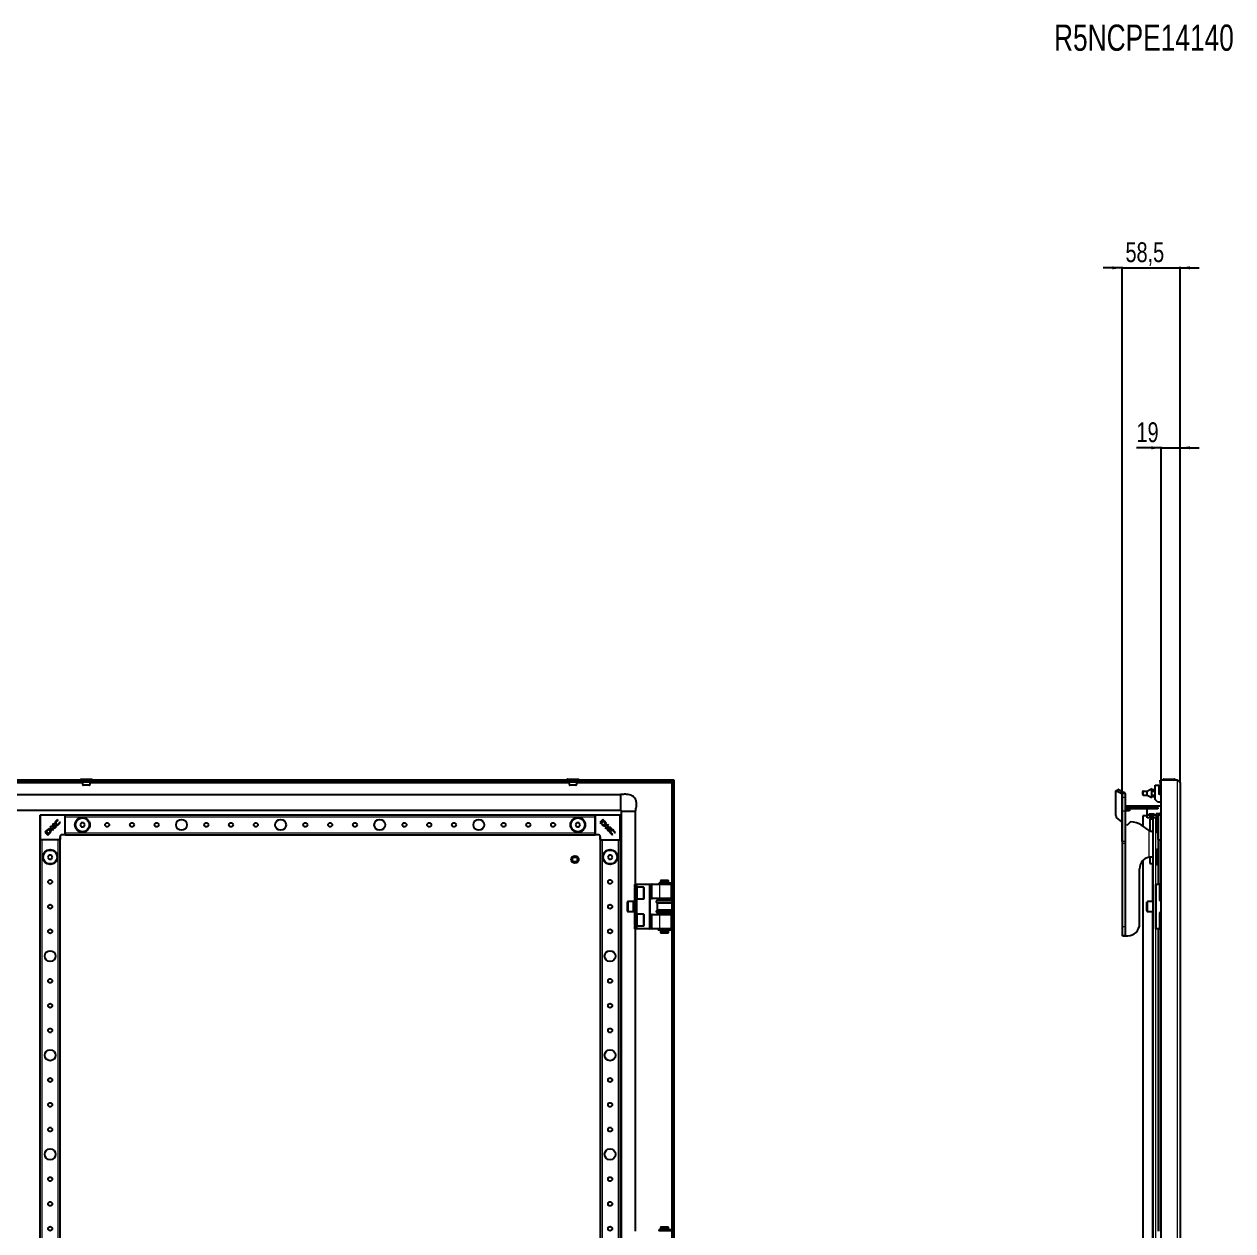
# Model space of a CAD drawing. Header units: millimetres. Extents: x -1275 to 3240, y -1281 to 1219.
# Drawn here: x -264 to 956, y 2 to 1219 of the extents above; entities that cross this region are included whole.
import ezdxf

# ---------------------------------------------------------------- set-up
doc = ezdxf.new("R2010")
doc.units = ezdxf.units.MM
doc.layers.add('FORMAT', color=7, linetype='Continuous')
doc.styles.add('SLDTEXTSTYLE0', font='TXT', dxfattribs={"width": 0.75})
doc.dimstyles.new('SLDDIMSTYLE1', dxfattribs={"dimtxt": 20, "dimasz": 10, "dimexe": 0, "dimexo": 0.0625, "dimgap": 5, "dimtad": 2, "dimdec": 1, "dimrnd": 1e-09, "dimzin": 12, "dimdsep": 46, "dimtxsty": 'SLDTEXTSTYLE0', "dimsah": 1, "dimcen": 0.09, "dimadec": 0, "dimazin": 3, "dimtfac": 1, "dimtmove": 0, "dimatfit": 0, "dimfxl": 0, "dimfrac": 2, "dimtolj": 1, "dimtzin": 12, "dimarcsym": 0})

# ---------------------------------------------------------------- blocks, each defined once
blk = doc.blocks.new('_D_4')
at = {"layer": 'FORMAT'}
for p, q in [((843.9, 973.3), (824.7, 973.3)), ((843.9, 394.3), (843.9, 974.3)), ((843.9, 973.3), (902.4, 973.3)), ((902.4, 453.7), (902.4, 974.3)), ((902.4, 973.3), (921.6, 973.3))]:
    blk.add_line(p, q, dxfattribs=at)
for points in [[(843.9, 973.3), (833.9, 974.9), (833.9, 971.8)], [(902.4, 973.3), (912.4, 971.8), (912.4, 974.9)]]:
    blk.add_solid(points, dxfattribs=at)
at = {"layer": 'FORMAT', "insert": (847.3, 999.1), "char_height": 20, "attachment_point": 1, "style": 'SLDTEXTSTYLE0'}
blk.add_mtext('58,5', dxfattribs=at)
blk = doc.blocks.new('_D_5')
at = {"layer": 'FORMAT'}
for p, q in [((883.4, 791.7), (858.4, 791.7)), ((883.4, 456.3), (883.4, 792.7)), ((883.4, 791.7), (902.4, 791.7)), ((902.4, 453.7), (902.4, 792.7)), ((902.4, 791.7), (921.6, 791.7))]:
    blk.add_line(p, q, dxfattribs=at)
for points in [[(883.4, 791.7), (873.4, 793.3), (873.4, 790.2)], [(902.4, 791.7), (912.4, 790.2), (912.4, 793.3)]]:
    blk.add_solid(points, dxfattribs=at)
at = {"layer": 'FORMAT', "insert": (858.4, 817.5), "char_height": 20, "attachment_point": 1, "style": 'SLDTEXTSTYLE0'}
blk.add_mtext('19', dxfattribs=at)

msp = doc.modelspace()

# ---------------------------------------------------------------- linework, layer by layer
at = {"color": 7, "linetype": 'Continuous', "lineweight": 25}
for p, q in [((389.44, 456.28), (-300.96, 456.28)), ((389.44, 454.28), (-300.96, 454.28)), ((-207.01, 457.03), (-207.01, 456.28)), ((-206.76, 457.28), (-195.76, 457.28)), ((-195.51, 456.28), (-195.51, 457.03)), ((283.99, 457.03), (283.99, 456.28)), ((284.24, 457.28), (292.75, 457.28)), ((292.75, 457.28), (295.24, 457.28)), ((295.49, 456.28), (295.49, 457.03)), ((389.34, 454.28), (389.14, 453.68)), ((389.44, 454.28), (389.44, 456.28)), ((391.74, 456.28), (389.74, 456.28)), ((389.74, -898.72), (389.74, 456.28)), ((391.74, -898.72), (391.74, 456.28)), ((877.3, 436.78), (877.3, 451.28)), ((877.3, 451.28), (880.8, 451.28)), ((880.8, 451.28), (880.8, 443.56)), ((882.4, 454.28), (882.4, 456.28)), ((883.4, 456.28), (882.4, 456.28)), ((883.4, 454.28), (882.4, 454.28)), ((882.4, 454.28), (882.4, 443.64)), ((883.4, -898.72), (883.4, 456.28)), ((899.8, 456.28), (883.4, 456.28)), ((885.65, 457.03), (885.65, 456.28)), ((885.9, 457.28), (886.8, 457.28)), ((886.8, 457.28), (896.9, 457.28)), ((897.15, 456.28), (897.15, 457.03)), ((902.4, 453.68), (902.4, -896.12)), ((-295.26, 441.78), (337.74, 441.78)), ((837.53, 420.72), (837.53, 445.2)), ((839.92, 446.8), (837.79, 445.74)), ((838.24, 445.71), (843.74, 442.96)), ((840.36, 446.77), (845.86, 444.03)), ((843.92, 442.75), (843.92, 438.74)), ((846.92, 442.75), (846.92, 438.74)), ((864.8, 441.82), (864.8, 444.83)), ((865.3, 445.33), (869.3, 445.33)), ((865.3, 441.32), (869.3, 441.32)), ((869.3, 445.33), (873.8, 447.82)), ((869.3, 441.32), (869.3, 445.33)), ((869.3, 441.32), (873.8, 438.82)), ((873.8, 445.26), (873.8, 447.82)), ((873.8, 446.82), (877.3, 446.82)), ((873.8, 445.32), (877.3, 445.32)), ((873.8, 441.38), (873.8, 445.26)), ((873.8, 438.82), (873.8, 441.38)), ((873.8, 441.32), (877.3, 441.32)), ((873.8, 439.82), (877.3, 439.82)), ((881.89, 442.11), (883.4, 441.68)), ((882.4, 443.64), (883.4, 442.31)), ((843.92, 438.74), (843.92, 425.23)), ((846.92, 438.74), (846.92, 425.23)), ((848.3, 428.78), (848.3, 430.48)), ((848.3, 430.48), (883.4, 430.48)), ((848.3, 427.28), (848.3, 428.78)), ((848.3, 428.78), (850.3, 428.78)), ((850.3, 427.28), (848.3, 427.28)), ((848.3, 425.48), (848.3, 427.28)), ((850.3, 428.78), (850.3, 427.28)), ((877.8, 428.78), (850.3, 428.78)), ((877.8, 427.28), (850.3, 427.28)), ((851.3, 427.28), (851.3, 425.48)), ((869.3, 418.48), (869.3, 427.28)), ((879.8, 434.28), (877.3, 436.78)), ((877.8, 427.28), (877.8, 428.78)), ((877.8, 428.78), (879.8, 428.78)), ((879.8, 427.28), (877.8, 427.28)), ((883.4, 434.28), (879.8, 434.28)), ((879.8, 428.78), (879.8, 427.28)), ((337.74, 425.78), (-292.51, 425.78)), ((-247.76, 396.58), (-247.76, 420.98)), ((-247.46, 421.28), (-223.06, 421.28)), ((-229.82, 415.74), (-230.15, 416.43)), ((-229.96, 415.6), (-229.82, 415.74)), ((-222.76, 420.98), (-222.76, 421.28)), ((-222.76, 421.28), (312.24, 421.28)), ((-222.76, 420.98), (-222.76, 420.34)), ((-222.76, 419.28), (-222.76, 420.34)), ((-222.76, 403.28), (-222.76, 419.28)), ((312.24, 420.98), (312.24, 421.28)), ((312.24, 420.34), (312.24, 420.98)), ((312.24, 419.28), (312.24, 420.34)), ((312.24, 403.28), (312.24, 419.28)), ((312.54, 421.28), (336.94, 421.28)), ((319.85, 416.64), (316.89, 413.68)), ((320.55, 415.11), (318.37, 412.93)), ((321.84, 414.64), (319.85, 416.64)), ((321.29, 414.39), (320.55, 415.11)), ((337.24, 420.98), (337.24, 396.58)), ((338.74, -867.22), (338.74, 424.78)), ((352.74, 351.28), (352.74, 424.78)), ((843.74, 414.44), (838.62, 418.49)), ((843.92, 425.23), (843.92, 394.34)), ((846.92, 425.23), (846.92, 394.34)), ((851.3, 425.48), (848.3, 425.48)), ((864.9, 420.28), (864.9, 409.97)), ((869.3, 420.28), (864.9, 420.28)), ((878.3, 418.48), (869.3, 418.48)), ((871.3, 420.48), (871.3, 422.48)), ((871.3, 422.48), (876.3, 422.48)), ((876.3, 420.48), (871.3, 420.48)), ((874.9, 417.13), (871.9, 417.13)), ((871.9, 417.13), (871.9, 416.6)), ((871.9, 416.6), (871.9, 405.31)), ((874.9, 418.48), (874.9, -833.48)), ((876.3, 422.48), (876.3, 420.48)), ((881.15, 422.48), (878.3, 422.48)), ((878.3, 422.48), (878.3, 418.48)), ((878.9, 418.78), (878.4, 418.28)), ((878.4, 404.28), (878.4, 418.28)), ((880.4, 418.78), (878.9, 418.78)), ((878.9, 418.78), (878.9, 403.78)), ((880.2, 416.64), (880.4, 416.64)), ((880.2, 414.64), (880.2, 416.64)), ((880.4, 396.58), (880.4, 420.98)), ((880.7, 421.28), (883.4, 421.28)), ((883.4, 423.13), (881.15, 422.48)), ((-241.12, 405.88), (-243.11, 403.89)), ((-243.11, 403.89), (-240.15, 400.93)), ((-240.87, 405.33), (-241.59, 404.59)), ((-241.59, 404.59), (-239.41, 402.41)), ((-240.15, 400.93), (-238.26, 402.82)), ((-239.41, 402.41), (-238.75, 403.09)), ((-238.26, 402.82), (-238.24, 402.84)), ((-237.06, 409.94), (-238.11, 408.89)), ((-238.11, 408.89), (-235.15, 405.93)), ((-235.67, 408.55), (-237.06, 409.94)), ((-235.18, 411.82), (-235.67, 408.55)), ((-235.33, 408.23), (-232.67, 408.41)), ((-234.09, 406.99), (-235.33, 408.23)), ((-234.39, 412.61), (-235.18, 411.82)), ((-235.15, 405.93), (-234.09, 406.99)), ((-234.86, 409.52), (-234.39, 412.61)), ((-231.39, 409.7), (-234.86, 409.52)), ((-232.67, 408.41), (-231.39, 409.7)), ((-228.01, 414.17), (-228.12, 414.06)), ((-227.76, 413.66), (-228.01, 414.17)), ((-222.76, 402.23), (-222.76, 403.28)), ((-206.41, 413.28), (-207.57, 411.28)), ((-207.57, 411.28), (-206.41, 409.28)), ((-204.1, 413.28), (-206.41, 413.28)), ((-206.41, 409.28), (-204.1, 409.28)), ((-202.95, 411.28), (-204.1, 413.28)), ((-204.1, 409.28), (-202.95, 411.28)), ((293.59, 413.28), (292.43, 411.28)), ((292.43, 411.28), (293.59, 409.28)), ((295.9, 413.28), (293.59, 413.28)), ((293.59, 409.28), (295.9, 409.28)), ((297.05, 411.28), (295.9, 413.28)), ((295.9, 409.28), (297.05, 411.28)), ((312.24, 402.23), (312.24, 403.28)), ((316.89, 413.68), (318.78, 411.79)), ((318.37, 412.93), (319.05, 412.27)), ((318.78, 411.79), (318.8, 411.77)), ((324.85, 411.63), (321.89, 408.67)), ((321.89, 408.67), (322.95, 407.61)), ((322.95, 407.61), (324.19, 408.86)), ((324.19, 408.86), (324.37, 406.2)), ((324.37, 406.2), (325.66, 404.91)), ((324.51, 409.2), (325.9, 410.59)), ((327.78, 408.71), (324.51, 409.2)), ((325.9, 410.59), (324.85, 411.63)), ((325.48, 408.38), (328.57, 407.91)), ((325.66, 404.91), (325.48, 408.38)), ((328.57, 407.91), (327.78, 408.71)), ((331.56, 403.48), (331.7, 403.35)), ((331.7, 403.35), (332.39, 403.68)), ((848.51, 410.64), (847.22, 412.04)), ((852.45, 414.28), (848.51, 410.64)), ((871.3, 405.48), (863.55, 410.92)), ((874.6, 404.28), (874.9, 404.28)), ((878.4, 404.28), (878.9, 403.78)), ((878.9, 403.78), (880.2, 403.78)), ((880.18, 410.22), (880.2, 410.22)), ((880.4, 407), (880.18, 407)), ((880.2, 414.64), (880.4, 414.64)), ((880.2, 412.68), (880.2, 414.64)), ((880.2, 412.68), (880.4, 412.68)), ((880.2, 411.63), (880.4, 411.63)), ((880.2, 410.59), (880.2, 411.63)), ((880.2, 410.59), (880.4, 410.59)), ((880.2, 409.2), (880.2, 410.59)), ((880.2, 409.2), (880.4, 409.2)), ((880.2, 408.71), (880.2, 409.2)), ((880.2, 408.71), (880.4, 408.71)), ((880.2, 407.91), (880.2, 408.71)), ((880.2, 407.91), (880.4, 407.91)), ((880.2, 407.13), (880.2, 407.91)), ((880.2, 403.68), (880.4, 403.68)), ((880.2, 403.35), (880.2, 403.68)), ((880.2, 403.35), (880.4, 403.35)), ((880.2, 402.67), (880.2, 403.35)), ((880.2, 402.67), (880.4, 402.67)), ((-247.76, -838.72), (-247.76, 396.28)), ((-247.46, 396.28), (-247.76, 396.28)), ((-246.81, 396.28), (-247.46, 396.28)), ((-245.76, 396.28), (-246.81, 396.28)), ((-229.76, 396.28), (-245.76, 396.28)), ((-228.7, 396.28), (-229.76, 396.28)), ((-228.06, 396.28), (-228.7, 396.28)), ((-227.76, 396.28), (-228.06, 396.28)), ((-227.76, 399.28), (-227.76, 396.58)), ((-227.76, -838.72), (-227.76, 396.28)), ((-223.06, 401.28), (-225.76, 401.28)), ((-222.76, 402.23), (-222.76, 401.58)), ((-222.76, 401.28), (-222.76, 401.58)), ((-222.76, 401.28), (312.24, 401.28)), ((312.24, 401.58), (312.24, 402.23)), ((312.24, 401.28), (312.24, 401.58)), ((315.24, 401.28), (312.54, 401.28)), ((317.24, 396.58), (317.24, 399.28)), ((317.24, 396.28), (317.24, -838.72)), ((317.24, 396.28), (317.54, 396.28)), ((318.19, 396.28), (317.54, 396.28)), ((318.19, 396.28), (319.24, 396.28)), ((319.24, 396.28), (335.24, 396.28)), ((329.62, 401.29), (330.13, 401.53)), ((330.13, 401.53), (330.02, 401.64)), ((335.24, 396.28), (336.3, 396.28)), ((336.94, 396.28), (336.3, 396.28)), ((336.94, 396.28), (337.24, 396.28)), ((337.24, 396.28), (337.24, -838.72)), ((843.92, 394.34), (843.92, 392.34)), ((843.92, 392.34), (843.92, 308.28)), ((846.92, 394.34), (846.92, 392.34)), ((846.92, 392.34), (846.92, 308.28)), ((880.2, 401.64), (880.4, 401.64)), ((880.2, 401.53), (880.2, 401.64)), ((880.2, 401.53), (880.4, 401.53)), ((880.2, 401.29), (880.2, 401.53)), ((880.2, 400.93), (880.2, 401.29)), ((880.2, 401.29), (880.4, 401.29)), ((880.2, 400.93), (880.4, 400.93)), ((880.4, 396.28), (880.4, 351.28)), ((880.4, 396.28), (880.7, 396.28)), ((881.35, 396.28), (880.7, 396.28)), ((881.35, 396.28), (882.4, 396.28)), ((882.4, 396.28), (883.4, 396.28)), ((-238.91, 380.78), (-240.07, 378.78)), ((-240.07, 378.78), (-238.91, 376.78)), ((-236.6, 380.78), (-238.91, 380.78)), ((-235.45, 378.78), (-236.6, 380.78)), ((-236.6, 376.78), (-235.45, 378.78)), ((326.09, 380.78), (324.93, 378.78)), ((324.93, 378.78), (326.09, 376.78)), ((328.4, 380.78), (326.09, 380.78)), ((329.55, 378.78), (328.4, 380.78)), ((328.4, 376.78), (329.55, 378.78)), ((874.9, 378.53), (871.9, 378.53)), ((871.9, 378.53), (871.9, 372.38)), ((878.9, 386.28), (878.4, 385.78)), ((878.4, 371.78), (878.4, 385.78)), ((880.4, 386.28), (878.9, 386.28)), ((878.9, 386.28), (878.9, 371.28)), ((-238.91, 376.78), (-236.6, 376.78)), ((326.09, 376.78), (328.4, 376.78)), ((861.51, 311.28), (861.51, 366.78)), ((864.9, 375.4), (864.9, -817.83)), ((871.9, 372.38), (871.9, 372.24)), ((871.9, 372.24), (874.9, 372.24)), ((878.4, 371.78), (878.9, 371.28)), ((878.9, 371.28), (880.4, 371.28)), ((378.82, 355.53), (378.24, 354.53)), ((378.24, 354.53), (378.24, 352.53)), ((386.24, 354.53), (378.24, 354.53)), ((378.82, 355.53), (385.67, 355.53)), ((386.24, 354.53), (385.67, 355.53)), ((386.24, 352.53), (386.24, 354.53)), ((352.24, 348.58), (352.24, 351.08)), ((352.24, 348.58), (352.24, 347.98)), ((352.24, 336.88), (352.24, 347.98)), ((352.44, 351.28), (353.83, 351.28)), ((353.87, 348.28), (352.54, 348.28)), ((353.74, 351.08), (353.74, 348.58)), ((353.83, 351.28), (367.04, 351.28)), ((360.94, 348.28), (353.87, 348.28)), ((354.24, 336.88), (354.24, 347.98)), ((361.24, 336.88), (361.24, 347.98)), ((367.04, 351.28), (369.26, 351.28)), ((367.24, 351.08), (367.24, 306.48)), ((369.54, 351.28), (369.26, 351.28)), ((369.54, 351.28), (377.43, 351.28)), ((376.3, 352.48), (376.3, 351.58)), ((376.32, 352.48), (376.3, 352.48)), ((376.32, 351.58), (376.3, 351.58)), ((376.32, 352.48), (376.32, 351.58)), ((376.4, 352.48), (376.32, 352.48)), ((376.4, 351.58), (376.32, 351.58)), ((389.39, 352.48), (376.4, 352.48)), ((389.39, 351.58), (376.4, 351.58)), ((377.43, 351.28), (389.04, 351.28)), ((378.24, 352.53), (386.24, 352.53)), ((378.24, 351.53), (378.24, 351.28)), ((378.24, 351.53), (386.24, 351.53)), ((378.74, 352.53), (378.74, 352.48)), ((378.74, 351.58), (378.74, 351.53)), ((385.74, 352.48), (385.74, 352.53)), ((385.74, 351.53), (385.74, 351.58)), ((386.24, 351.28), (386.24, 351.53)), ((389.24, 336.98), (389.24, 351.08)), ((389.39, 351.58), (389.39, 352.48)), ((877.9, 306.48), (877.9, 351.08)), ((878.1, 351.28), (881.7, 351.28)), ((882.1, 351.28), (881.7, 351.28)), ((881.9, 351.08), (881.9, 334.98)), ((882.1, 351.28), (883.4, 351.28)), ((344.74, 328.78), (344.74, 333.18)), ((350.74, 333.78), (345.34, 333.78)), ((350.74, 328.78), (350.74, 333.78)), ((352.24, 331.78), (350.99, 331.78)), ((352.24, 336.88), (352.24, 336.28)), ((352.24, 321.28), (352.24, 336.28)), ((352.54, 336.58), (353.87, 336.58)), ((353.74, 336.28), (353.74, 321.28)), ((353.87, 336.58), (360.94, 336.58)), ((369.26, 336.78), (368.74, 336.78)), ((369.26, 336.78), (369.54, 336.78)), ((377.43, 336.78), (369.54, 336.78)), ((374.74, 335.18), (374.04, 334.5)), ((374.04, 333.07), (374.74, 332.38)), ((374.74, 335.78), (374.74, 335.18)), ((374.74, 335.78), (389.74, 335.78)), ((389.74, 335.18), (374.74, 335.18)), ((374.74, 332.38), (374.74, 325.18)), ((389.74, 332.38), (374.74, 332.38)), ((389.04, 336.78), (377.43, 336.78)), ((378.24, 336.78), (378.24, 335.78)), ((386.24, 335.78), (386.24, 336.78)), ((868.9, 327.74), (868.9, 333.18)), ((874.9, 333.78), (869.5, 333.78)), ((882.1, 334.78), (883.4, 334.78)), ((344.74, 324.38), (344.74, 328.78)), ((345.34, 323.78), (350.74, 323.78)), ((350.74, 323.78), (350.74, 328.78)), ((350.99, 325.78), (352.24, 325.78)), ((352.24, 321.28), (352.24, 320.68)), ((352.24, 309.58), (352.24, 320.68)), ((353.87, 320.98), (352.54, 320.98)), ((360.94, 320.98), (353.87, 320.98)), ((354.24, 309.58), (354.24, 320.68)), ((361.24, 309.58), (361.24, 320.68)), ((368.74, 320.78), (369.26, 320.78)), ((369.54, 320.78), (369.26, 320.78)), ((369.54, 320.78), (377.43, 320.78)), ((374.74, 325.18), (374.04, 324.5)), ((374.04, 323.07), (374.74, 322.38)), ((389.74, 325.18), (374.74, 325.18)), ((374.74, 322.38), (374.74, 321.78)), ((389.74, 322.38), (374.74, 322.38)), ((374.74, 321.78), (389.74, 321.78)), ((377.43, 320.78), (389.04, 320.78)), ((378.24, 321.78), (378.24, 320.78)), ((386.24, 320.78), (386.24, 321.78)), ((389.24, 306.48), (389.24, 320.58)), ((868.9, 324.38), (868.9, 327.74)), ((869.5, 323.78), (874.9, 323.78)), ((881.9, 322.58), (881.9, 306.48)), ((883.4, 322.78), (882.1, 322.78)), ((352.24, 309.58), (352.24, 308.98)), ((352.24, 306.48), (352.24, 308.98)), ((353.83, 306.28), (352.44, 306.28)), ((352.54, 309.28), (353.87, 309.28)), ((352.74, 1.28), (352.74, 306.28)), ((353.74, 308.98), (353.74, 306.48)), ((367.04, 306.28), (353.83, 306.28)), ((353.87, 309.28), (360.94, 309.28)), ((369.26, 306.28), (367.04, 306.28)), ((369.26, 306.28), (369.54, 306.28)), ((377.43, 306.28), (369.54, 306.28)), ((375.87, 305.98), (375.87, 305.08)), ((375.92, 305.98), (375.87, 305.98)), ((375.92, 305.08), (375.87, 305.08)), ((389.39, 305.98), (375.92, 305.98)), ((389.39, 305.08), (375.92, 305.08)), ((389.04, 306.28), (377.43, 306.28)), ((378.24, 306.28), (378.24, 306.03)), ((378.24, 306.03), (386.24, 306.03)), ((378.24, 305.03), (378.24, 303.03)), ((378.24, 305.03), (386.24, 305.03)), ((378.74, 306.03), (378.74, 305.98)), ((378.74, 305.08), (378.74, 305.03)), ((385.74, 305.98), (385.74, 306.03)), ((385.74, 305.03), (385.74, 305.08)), ((386.24, 306.03), (386.24, 306.28)), ((386.24, 303.03), (386.24, 305.03)), ((389.39, 305.08), (389.39, 305.98)), ((843.92, 308.28), (843.92, 299.31)), ((846.92, 308.28), (846.92, 299.31)), ((881.7, 306.28), (878.1, 306.28)), ((880.4, 306.28), (880.4, 1.28)), ((881.7, 306.28), (882.1, 306.28)), ((883.4, 306.28), (882.1, 306.28)), ((378.24, 303.03), (378.82, 302.03)), ((378.24, 303.03), (382.77, 303.03)), ((382.7, 302.03), (378.82, 302.03)), ((385.67, 302.03), (382.7, 302.03)), ((382.77, 303.03), (386.24, 303.03)), ((385.67, 302.03), (386.24, 303.03)), ((846.92, 299.31), (843.92, 299.31)), ((844.88, 299.28), (847, 299.28)), ((847.22, 299.28), (847, 299.28)), ((847.22, 299.28), (849.51, 299.28)), ((376.3, 2.48), (376.3, 1.58)), ((376.32, 2.48), (376.3, 2.48)), ((376.32, 1.58), (376.3, 1.58)), ((376.32, 2.48), (376.32, 1.58)), ((376.4, 2.48), (376.32, 2.48)), ((376.4, 1.58), (376.32, 1.58)), ((389.39, 2.48), (376.4, 2.48)), ((389.39, 1.58), (376.4, 1.58)), ((378.82, 5.53), (378.24, 4.53)), ((378.24, 4.53), (378.24, 2.53)), ((386.24, 4.53), (378.24, 4.53)), ((378.24, 2.53), (386.24, 2.53)), ((378.74, 2.53), (378.74, 2.48)), ((378.82, 5.53), (385.67, 5.53)), ((386.24, 4.53), (385.67, 5.53)), ((385.74, 2.48), (385.74, 2.53)), ((386.24, 2.53), (386.24, 4.53)), ((389.39, 1.58), (389.39, 2.48))]:
    msp.add_line(p, q, dxfattribs=at)
at = {"color": 8, "linetype": 'Continuous', "lineweight": 18}
for p, q in [((-300.66, 453.68), (-205.23, 453.68)), ((-195.51, 457.03), (-207.01, 457.03)), ((-197.29, 453.68), (285.77, 453.68)), ((292.89, 457.03), (283.99, 457.03)), ((295.49, 457.03), (292.89, 457.03)), ((293.71, 453.68), (389.14, 453.68)), ((389.14, 453.68), (389.14, 352.48)), ((886.59, 457.03), (885.65, 457.03)), ((897.15, 457.03), (886.59, 457.03)), ((899.8, -898.72), (899.8, 456.28)), ((840.36, 446.77), (838.24, 445.71)), ((843.74, 442.96), (845.86, 444.03)), ((843.74, 414.44), (843.74, 442.96)), ((843.92, 442.75), (846.92, 442.75)), ((865.3, 445.33), (865.3, 441.32)), ((846.92, 438.74), (843.92, 438.74)), ((-247.46, 420.98), (-247.76, 420.98)), ((-247.46, 420.98), (-247.46, 421.28)), ((-247.46, 420.98), (-247.46, 396.58)), ((-223.06, 420.98), (-247.46, 420.98)), ((-223.06, 421.28), (-223.06, 420.98)), ((-223.06, 401.58), (-223.06, 420.98)), ((-222.76, 420.98), (-223.06, 420.98)), ((-222.76, 419.28), (312.24, 419.28)), ((312.54, 420.98), (312.24, 420.98)), ((312.54, 420.98), (312.54, 421.28)), ((312.54, 420.98), (312.54, 401.58)), ((336.94, 420.98), (312.54, 420.98)), ((336.94, 420.98), (336.94, 421.28)), ((336.94, 396.58), (336.94, 420.98)), ((336.94, 420.98), (337.24, 420.98)), ((846.92, 425.23), (843.92, 425.23)), ((874.9, 416.6), (871.9, 416.6)), ((874.3, 418.48), (874.3, 417.13)), ((877.5, 418.48), (877.5, -831.52)), ((880.4, 420.98), (880.7, 420.98)), ((880.7, 421.28), (880.7, 420.98)), ((883.4, 420.98), (880.7, 420.98)), ((880.7, 420.98), (880.7, 396.58)), ((-222.76, 403.28), (312.24, 403.28)), ((847.22, 299.28), (847.22, 412.04)), ((871.3, 378.64), (871.3, 405.48)), ((880.2, 405.41), (880.4, 405.41)), ((-247.46, 396.58), (-247.76, 396.58)), ((-247.46, 396.58), (-228.06, 396.58)), ((-247.46, 396.58), (-247.46, 396.28)), ((-245.76, -838.72), (-245.76, 396.28)), ((-229.76, -838.72), (-229.76, 396.28)), ((-228.06, 396.58), (-228.06, 399.28)), ((-227.76, 399.28), (-228.06, 399.28)), ((-228.06, 396.58), (-228.06, 396.28)), ((-227.76, 396.58), (-228.06, 396.58)), ((-225.76, 401.58), (-223.06, 401.58)), ((-225.76, 401.28), (-225.76, 401.58)), ((-223.06, 401.58), (-223.06, 401.28)), ((-222.76, 401.58), (-223.06, 401.58)), ((312.54, 401.58), (312.24, 401.58)), ((312.54, 401.28), (312.54, 401.58)), ((312.54, 401.58), (315.24, 401.58)), ((315.24, 401.28), (315.24, 401.58)), ((317.24, 399.28), (317.54, 399.28)), ((317.54, 396.58), (317.24, 396.58)), ((317.54, 399.28), (317.54, 396.58)), ((317.54, 396.58), (336.94, 396.58)), ((317.54, 396.28), (317.54, 396.58)), ((319.24, 396.28), (319.24, -838.72)), ((335.24, 396.28), (335.24, -838.72)), ((336.94, 396.28), (336.94, 396.58)), ((337.24, 396.58), (336.94, 396.58)), ((846.92, 394.34), (843.92, 394.34)), ((846.92, 392.34), (843.92, 392.34)), ((880.7, 396.58), (880.4, 396.58)), ((880.7, 396.58), (883.4, 396.58)), ((880.7, 396.58), (880.7, 396.28)), ((882.4, 396.28), (882.4, 351.28)), ((874.9, 372.38), (871.9, 372.38)), ((874.3, 372.24), (874.3, 333.78)), ((353.74, 351.08), (352.24, 351.08)), ((352.24, 348.58), (353.74, 348.58)), ((352.54, 347.98), (352.24, 347.98)), ((352.54, 348.28), (352.54, 347.98)), ((353.94, 347.98), (352.54, 347.98)), ((352.54, 347.98), (352.54, 336.88)), ((367.04, 351.08), (353.74, 351.08)), ((353.74, 348.58), (360.94, 348.58)), ((353.94, 348.28), (353.94, 347.98)), ((353.94, 336.88), (353.94, 347.98)), ((354.24, 347.98), (353.94, 347.98)), ((354.54, 347.98), (354.24, 347.98)), ((354.54, 347.98), (354.54, 348.28)), ((360.94, 347.98), (354.54, 347.98)), ((354.54, 347.98), (354.54, 336.88)), ((360.94, 348.58), (360.94, 348.28)), ((360.94, 347.98), (360.94, 348.28)), ((360.94, 336.88), (360.94, 347.98)), ((361.24, 347.98), (360.94, 347.98)), ((361.54, 347.98), (361.24, 347.98)), ((361.54, 347.98), (361.54, 336.88)), ((367.04, 351.08), (367.04, 351.28)), ((367.04, 306.48), (367.04, 351.08)), ((367.04, 351.08), (367.24, 351.08)), ((369.26, 351.08), (367.24, 351.08)), ((369.26, 351.28), (369.26, 351.08)), ((369.26, 336.98), (369.26, 351.08)), ((369.4, 351.08), (369.26, 351.08)), ((377.29, 351.08), (369.4, 351.08)), ((369.4, 351.08), (369.4, 336.98)), ((376.4, 351.58), (376.4, 352.48)), ((389.24, 351.08), (377.29, 351.08)), ((377.29, 336.98), (377.29, 351.08)), ((389.14, 351.58), (389.14, 351.26)), ((877.9, 351.08), (878.1, 351.08)), ((878.1, 351.28), (878.1, 351.08)), ((878.1, 351.08), (878.1, 306.48)), ((881.7, 351.08), (878.1, 351.08)), ((881.7, 351.28), (881.7, 351.08)), ((881.7, 334.98), (881.7, 351.08)), ((881.7, 351.08), (881.9, 351.08)), ((881.9, 351.08), (882.1, 351.08)), ((882.1, 351.28), (882.1, 351.08)), ((882.1, 351.08), (882.1, 334.98)), ((883.4, 351.08), (882.1, 351.08)), ((345.34, 333.78), (345.34, 328.78)), ((350.99, 331.78), (350.99, 325.78)), ((352.54, 336.88), (352.24, 336.88)), ((353.74, 336.28), (352.24, 336.28)), ((352.54, 336.88), (353.94, 336.88)), ((352.54, 336.88), (352.54, 336.58)), ((360.94, 336.28), (353.74, 336.28)), ((353.94, 336.88), (353.94, 336.58)), ((354.24, 336.88), (353.94, 336.88)), ((354.54, 336.88), (354.24, 336.88)), ((354.54, 336.58), (354.54, 336.88)), ((354.54, 336.88), (360.94, 336.88)), ((360.94, 336.58), (360.94, 336.88)), ((361.24, 336.88), (360.94, 336.88)), ((360.94, 336.58), (360.94, 336.28)), ((361.54, 336.88), (361.24, 336.88)), ((368.74, 336.98), (369.26, 336.98)), ((368.74, 336.98), (368.74, 336.78)), ((369.4, 336.98), (369.26, 336.98)), ((369.26, 336.98), (369.26, 336.78)), ((369.4, 336.98), (377.29, 336.98)), ((389.74, 334.5), (374.04, 334.5)), ((389.74, 333.07), (374.04, 333.07)), ((377.29, 336.98), (389.24, 336.98)), ((389.14, 336.81), (389.14, 335.78)), ((869.5, 333.78), (869.5, 327.6)), ((881.9, 334.98), (881.7, 334.98)), ((881.9, 334.98), (882.1, 334.98)), ((882.1, 334.78), (882.1, 334.98)), ((882.1, 334.98), (883.4, 334.98)), ((882.1, 334.78), (882.1, 334.58)), ((883.4, 334.58), (882.1, 334.58)), ((345.34, 328.78), (345.34, 323.78)), ((352.24, 321.28), (353.74, 321.28)), ((352.54, 320.68), (352.24, 320.68)), ((352.54, 320.68), (352.54, 320.98)), ((353.94, 320.68), (352.54, 320.68)), ((352.54, 320.68), (352.54, 309.58)), ((353.74, 321.28), (360.94, 321.28)), ((353.94, 320.68), (353.94, 320.98)), ((353.94, 320.68), (354.24, 320.68)), ((353.94, 309.58), (353.94, 320.68)), ((354.24, 320.68), (354.54, 320.68)), ((354.54, 320.68), (354.54, 320.98)), ((360.94, 320.68), (354.54, 320.68)), ((354.54, 320.68), (354.54, 309.58)), ((360.94, 320.98), (360.94, 321.28)), ((360.94, 320.68), (360.94, 320.98)), ((360.94, 309.58), (360.94, 320.68)), ((360.94, 320.68), (361.24, 320.68)), ((361.24, 320.68), (361.54, 320.68)), ((361.54, 320.68), (361.54, 309.58)), ((368.74, 320.78), (368.74, 320.58)), ((369.26, 320.58), (368.74, 320.58)), ((369.26, 320.78), (369.26, 320.58)), ((369.26, 306.48), (369.26, 320.58)), ((369.26, 320.58), (369.4, 320.58)), ((377.29, 320.58), (369.4, 320.58)), ((369.4, 320.58), (369.4, 306.48)), ((389.74, 324.5), (374.04, 324.5)), ((389.74, 323.07), (374.04, 323.07)), ((377.29, 306.48), (377.29, 320.58)), ((389.24, 320.58), (377.29, 320.58)), ((389.14, 321.78), (389.14, 320.76)), ((869.5, 327.6), (869.5, 323.78)), ((874.3, 323.78), (874.3, -16.22)), ((881.7, 306.48), (881.7, 322.58)), ((881.7, 322.58), (881.9, 322.58)), ((882.1, 322.58), (881.9, 322.58)), ((882.1, 322.98), (883.4, 322.98)), ((882.1, 322.98), (882.1, 322.78)), ((882.1, 322.78), (882.1, 322.58)), ((883.4, 322.58), (882.1, 322.58)), ((882.1, 322.58), (882.1, 306.48)), ((352.24, 309.58), (352.54, 309.58)), ((353.74, 308.98), (352.24, 308.98)), ((352.24, 306.48), (353.74, 306.48)), ((352.54, 309.28), (352.54, 309.58)), ((352.54, 309.58), (353.94, 309.58)), ((360.94, 308.98), (353.74, 308.98)), ((353.74, 306.48), (367.04, 306.48)), ((353.94, 309.28), (353.94, 309.58)), ((354.24, 309.58), (353.94, 309.58)), ((354.54, 309.58), (354.24, 309.58)), ((354.54, 309.28), (354.54, 309.58)), ((354.54, 309.58), (360.94, 309.58)), ((360.94, 309.28), (360.94, 309.58)), ((361.24, 309.58), (360.94, 309.58)), ((360.94, 308.98), (360.94, 309.28)), ((361.54, 309.58), (361.24, 309.58)), ((367.04, 306.28), (367.04, 306.48)), ((367.24, 306.48), (367.04, 306.48)), ((367.24, 306.48), (369.26, 306.48)), ((369.26, 306.48), (369.4, 306.48)), ((369.26, 306.48), (369.26, 306.28)), ((369.4, 306.48), (377.29, 306.48)), ((375.92, 305.08), (375.92, 305.98)), ((377.29, 306.48), (389.24, 306.48)), ((389.14, 306.31), (389.14, 305.98)), ((389.14, 305.08), (389.14, 2.48)), ((846.92, 308.28), (843.92, 308.28)), ((878.1, 306.48), (877.9, 306.48)), ((878.1, 306.48), (881.7, 306.48)), ((878.1, 306.48), (878.1, 306.28)), ((881.7, 306.48), (881.9, 306.48)), ((881.7, 306.48), (881.7, 306.28)), ((882.1, 306.48), (881.9, 306.48)), ((882.1, 306.48), (882.1, 306.28)), ((882.1, 306.48), (883.4, 306.48)), ((882.4, 306.28), (882.4, 1.28)), ((376.4, 1.58), (376.4, 2.48))]:
    msp.add_line(p, q, dxfattribs=at)
at = {"color": 7, "linetype": 'Continuous', "lineweight": 25, "flags": 128}
msp.add_lwpolyline([(837.53, 445.2), (837.55, 445.36), (837.59, 445.51), (837.65, 445.62), (837.74, 445.71), (837.85, 445.76), (837.97, 445.78), (838.1, 445.77), (838.24, 445.71)], dxfattribs=at)
at = {"color": 7, "linetype": 'Continuous', "lineweight": 25}
for centre, radius in [((-205.26, 411.28), 7.5), ((-205.26, 411.28), 7), ((-105.26, 411.28), 5.5), ((-5.26, 411.28), 5.5), ((94.74, 411.28), 5.5), ((194.74, 411.28), 5.5), ((294.74, 411.28), 7.5), ((294.74, 411.28), 7), ((-180.26, 411.28), 2.1), ((-155.26, 411.28), 2.1), ((-130.26, 411.28), 2.1), ((-80.26, 411.28), 2.1), ((-55.26, 411.28), 2.1), ((-30.26, 411.28), 2.1), ((19.74, 411.28), 2.1), ((44.74, 411.28), 2.1), ((69.74, 411.28), 2.1), ((119.74, 411.28), 2.1), ((144.74, 411.28), 2.1), ((169.74, 411.28), 2.1), ((219.74, 411.28), 2.1), ((244.74, 411.28), 2.1), ((269.74, 411.28), 2.1), ((-237.76, 378.78), 7.5), ((-237.76, 378.78), 7), ((291.74, 376.28), 3.75), ((291.74, 376.28), 3), ((291.74, 376.28), 2.5), ((327.24, 378.78), 7.5), ((327.24, 378.78), 7), ((-237.76, 353.78), 2.1), ((327.24, 353.78), 2.1), ((-237.76, 328.78), 2.1), ((327.24, 328.78), 2.1), ((-237.76, 303.78), 2.1), ((327.24, 303.78), 2.1), ((-237.76, 278.78), 5.5), ((327.24, 278.78), 5.5), ((-237.76, 253.78), 2.1), ((327.24, 253.78), 2.1), ((-237.76, 228.78), 2.1), ((327.24, 228.78), 2.1), ((-237.76, 203.78), 2.1), ((327.24, 203.78), 2.1), ((-237.76, 178.78), 5.5), ((327.24, 178.78), 5.5), ((-237.76, 153.78), 2.1), ((327.24, 153.78), 2.1), ((-237.76, 128.78), 2.1), ((327.24, 128.78), 2.1), ((-237.76, 103.78), 2.1), ((327.24, 103.78), 2.1), ((-237.76, 78.78), 5.5), ((327.24, 78.78), 5.5), ((-237.76, 53.78), 2.1), ((327.24, 53.78), 2.1), ((-237.76, 28.78), 2.1), ((327.24, 28.78), 2.1), ((-237.76, 3.78), 2.1), ((327.24, 3.78), 2.1)]:
    msp.add_circle(centre, radius, dxfattribs=at)
for centre, radius, start, end in [((-206.76, 457.03), 0.25, 90, 180), ((-204.37, 451.78), 0.5, 195.31604, 270.02276), ((-198.15, 451.78), 0.5, 269.99815, 345.40011), ((-195.76, 457.03), 0.25, 0, 90), ((284.24, 457.03), 0.25, 90, 180), ((286.63, 451.78), 0.5, 195.24646, 270.04596), ((292.85, 451.78), 0.5, 269.96367, 344.83397), ((295.24, 457.03), 0.25, 0, 90), ((885.9, 457.03), 0.25, 90, 180), ((896.9, 457.03), 0.25, 0, 90), ((840.11, 446.35), 0.489, 59.11421, 113.61803), ((843.65, 442.71), 0.266, 8.41625, 70.8623), ((845.34, 442.52), 1.59, 8.41625, 70.8623), ((865.3, 444.83), 0.5, 90, 180), ((865.3, 441.82), 0.5, 180, 270), ((882.3, 443.56), 1.5, 180, 254), ((-247.46, 420.98), 0.3, 90, 180), ((-230.25, 413.29), 1.97, 128.45405, 215.887), ((-223.06, 420.98), 0.3, 0, 90), ((312.54, 420.98), 0.3, 90, 180), ((336.94, 420.98), 0.3, 0, 90), ((840.54, 420.81), 3.01, 181.68734, 230.32891), ((880.7, 420.98), 0.3, 90, 180), ((-237.46, 402.67), 4.87, 110.34448, 138.77765), ((-236.68, 400.86), 6.12, 126.98881, 133.07444), ((-230.68, 413.69), 1.94, 233.30966, 322.34638), ((316.82, 410.21), 6.12, 36.98881, 43.07444), ((318.63, 410.98), 4.87, 20.34448, 48.77765), ((329.65, 404.21), 1.94, 143.30966, 232.34638), ((329.25, 403.77), 1.97, 38.45405, 125.887), ((852.45, 394.28), 20, 56.30993, 90), ((-247.46, 396.58), 0.3, 180, 270), ((-228.06, 396.58), 0.3, 270, 0), ((-225.76, 399.28), 2, 90, 180), ((-223.06, 401.58), 0.3, 270, 0), ((312.54, 401.58), 0.3, 180, 270), ((315.24, 399.28), 2, 0, 90), ((317.54, 396.58), 0.3, 180, 270), ((336.94, 396.58), 0.3, 270, 0), ((880.7, 396.58), 0.3, 180, 270), ((873.08, 367.2), 11.58, 98.85875, 182.06888), ((352.44, 351.08), 0.2, 90, 180), ((352.54, 348.58), 0.3, 180, 270), ((353.94, 347.98), 0.3, 0, 90), ((360.94, 347.98), 0.3, 0, 90), ((367.04, 351.08), 0.2, 0, 90), ((389.04, 351.08), 0.2, 0, 90), ((878.1, 351.08), 0.2, 90, 180), ((881.7, 351.08), 0.2, 0, 90), ((345.34, 333.18), 0.6, 90, 180), ((350.99, 332.03), 0.25, 180, 270), ((352.54, 336.28), 0.3, 90, 180), ((353.94, 336.88), 0.3, 270, 0), ((360.94, 336.88), 0.3, 270, 0), ((368.74, 335.28), 1.5, 90, 180), ((374.74, 333.78), 1, 134.427, 225.573), ((389.04, 336.98), 0.2, 270, 0), ((869.5, 333.18), 0.6, 90, 180), ((882.1, 334.98), 0.2, 180, 270), ((345.34, 324.38), 0.6, 180, 270), ((350.99, 325.53), 0.25, 90, 180), ((352.54, 321.28), 0.3, 180, 270), ((353.94, 320.68), 0.3, 0, 90), ((360.94, 320.68), 0.3, 0, 90), ((368.74, 322.28), 1.5, 180, 270), ((374.74, 323.78), 1, 134.427, 225.573), ((389.04, 320.58), 0.2, 0, 90), ((869.5, 324.38), 0.6, 180, 270), ((882.1, 322.58), 0.2, 90, 180), ((352.54, 308.98), 0.3, 90, 180), ((352.44, 306.48), 0.2, 180, 270), ((353.94, 309.58), 0.3, 270, 0), ((360.94, 309.58), 0.3, 270, 0), ((367.04, 306.48), 0.2, 270, 0), ((389.04, 306.48), 0.2, 270, 0), ((849.51, 311.28), 12, 270, 0), ((878.1, 306.48), 0.2, 180, 270), ((881.7, 306.48), 0.2, 270, 0)]:
    msp.add_arc(centre, radius, start, end, dxfattribs=at)
at = {"color": 8, "linetype": 'Continuous', "lineweight": 18}
for centre, radius, start, end in [((-225.76, 399.28), 2.3, 90, 180), ((315.24, 399.28), 2.3, 0, 90), ((360.94, 347.98), 0.6, 0, 90), ((369.58, 351.11), 0.179, 101.42175, 188.04947), ((377.47, 351.11), 0.179, 101.42175, 188.04947), ((360.94, 336.88), 0.6, 270, 0), ((368.74, 335.28), 1.7, 90, 151.92751), ((369.58, 336.96), 0.179, 171.95053, 258.57825), ((377.47, 336.96), 0.179, 171.95053, 258.57825), ((882.1, 334.98), 0.4, 180, 270), ((360.94, 320.68), 0.6, 0, 90), ((368.74, 322.28), 1.7, 208.07249, 270), ((369.58, 320.61), 0.179, 101.42175, 188.04947), ((377.47, 320.61), 0.179, 101.42175, 188.04947), ((882.1, 322.58), 0.4, 90, 180), ((360.94, 309.58), 0.6, 270, 0), ((369.58, 306.46), 0.179, 171.95053, 258.57825), ((377.47, 306.46), 0.179, 171.95053, 258.57825)]:
    msp.add_arc(centre, radius, start, end, dxfattribs=at)
at = {"color": 7, "linetype": 'Continuous', "lineweight": 25}
for centre, major_axis, start_param, end_param in [((353.83, 351.08), (0, 0.2), 0, 1.5707963), ((353.87, 348.58), (0, 0.3), 1.5707963, 3.1415927), ((353.87, 336.28), (0, 0.3), 0, 1.5707963), ((353.87, 321.28), (0, 0.3), 1.5707963, 3.1415927), ((353.87, 308.98), (0, 0.3), 0, 1.5707963), ((353.83, 306.48), (0, 0.2), 1.5707963, 3.1415927)]:
    msp.add_ellipse(centre, major_axis=major_axis, ratio=0.4142136, start_param=start_param, end_param=end_param, dxfattribs=at)
for points, knots in [([(-205.28, 454.28), (-205.28, 454.15), (-205.26, 453.24), (-205.04, 452.37), (-204.85, 451.63)], [0, 0, 0, 0, 0.1418504, 1, 1, 1, 1]), ([(-202.96, 451.28), (-203.15, 451.28), (-203.62, 451.28), (-204.17, 451.28), (-204.29, 451.28), (-204.36, 451.28)], [0, 0, 0, 0, 0.2565532, 0.6279811, 1, 1, 1, 1]), ([(-198.15, 451.28), (-198.19, 451.28), (-198.27, 451.28), (-198.83, 451.28), (-199.63, 451.28), (-200.63, 451.28), (-201.69, 451.28), (-202.48, 451.28), (-202.87, 451.28), (-202.96, 451.28)], [0, 0, 0, 0, 0.1585142, 0.3172777, 0.4758628, 0.6342467, 0.7924771, 0.950708, 1, 1, 1, 1]), ([(-197.67, 451.63), (-197.48, 452.37), (-197.26, 453.24), (-197.24, 454.15), (-197.24, 454.28)], [0, 0, 0, 0, 0.8581496, 1, 1, 1, 1]), ([(285.72, 454.28), (285.72, 454.15), (285.74, 453.24), (285.96, 452.37), (286.15, 451.63)], [0, 0, 0, 0, 0.1418495, 1, 1, 1, 1]), ([(292.82, 451.28), (292.83, 451.28), (292.87, 451.28), (292.59, 451.28), (292.07, 451.28), (291.35, 451.28), (290.5, 451.28), (289.44, 451.28), (288.41, 451.28), (287.53, 451.28), (286.92, 451.28), (286.62, 451.28), (286.66, 451.28), (286.67, 451.28)], [0, 0, 0, 0, 0.0338399, 0.141254, 0.2486978, 0.3157737, 0.4233143, 0.530846, 0.6382096, 0.7457063, 0.853372, 0.9609167, 1, 1, 1, 1]), ([(293.33, 451.63), (293.52, 452.37), (293.74, 453.24), (293.76, 454.15), (293.76, 454.28)], [0, 0, 0, 0, 0.8581504, 1, 1, 1, 1]), ([(389.74, 456.28), (389.72, 455.85), (389.68, 455.29), (389.49, 454.73), (389.44, 454.6)], [0, 0, 0, 0, 0.7734591, 1, 1, 1, 1]), ([(352.74, 424.78), (353.15, 426.46), (353.88, 429.5), (353.98, 433.81), (353.01, 437.37), (350.95, 439.82), (348.31, 441.24), (345.3, 441.98), (341.69, 442.19), (339.13, 441.92), (337.74, 441.78)], [0, 0, 0, 0, 0.1760674, 0.3182248, 0.4355964, 0.5434819, 0.6338893, 0.7371517, 0.8581828, 1, 1, 1, 1]), ([(337.74, 441.78), (337.74, 441.75), (337.74, 441.69), (337.74, 441.05), (337.74, 439.58), (337.74, 437.39), (337.74, 435.39), (337.74, 433.78), (337.74, 432.18), (337.74, 430.17), (337.74, 427.99), (337.74, 426.48), (337.74, 426.08), (337.74, 425.95)], [0, 0, 0, 0, 0.0691652, 0.1363002, 0.2672913, 0.3982825, 0.4654174, 0.5345826, 0.6037478, 0.6708828, 0.8018739, 0.9328651, 1, 1, 1, 1]), ([(-231.89, 415.19), (-232.22, 414.82), (-232.83, 414.12), (-233.38, 412.95), (-233.52, 412.01), (-233.37, 411.37), (-233.18, 411.14), (-233.09, 411.02)], [0, 0, 0, 0, 0.31567409, 0.58951985, 0.8131992, 0.9090264, 1, 1, 1, 1]), ([(-230.15, 416.43), (-230.49, 416.24), (-231.12, 415.9), (-231.65, 415.42), (-231.89, 415.19)], [0, 0, 0, 0, 0.5367999, 1, 1, 1, 1]), ([(-231.47, 414.83), (-231.21, 415.05), (-230.77, 415.42), (-230.2, 415.55), (-229.96, 415.6)], [0, 0, 0, 0, 0.5796082, 1, 1, 1, 1]), ([(337.74, 425.95), (337.84, 425.93), (337.98, 425.91), (338.14, 425.84), (338.22, 425.79), (338.28, 425.72), (338.32, 425.65), (338.35, 425.58), (338.41, 425.4), (338.58, 425.32), (338.73, 425.09), (338.76, 424.89), (338.78, 424.78)], [0, 0, 0, 0, 0.146823, 0.2020406, 0.2476428, 0.2869104, 0.3235688, 0.360785, 0.4008303, 0.6285129, 0.7943203, 1, 1, 1, 1]), ([(337.74, 425.78), (337.97, 425.63), (338.37, 425.37), (338.63, 424.96), (338.74, 424.78)], [0, 0, 0, 0, 0.556114, 1, 1, 1, 1]), ([(339.72, 424.78), (339.43, 424.78), (338.97, 424.78), (338.89, 424.78), (338.86, 424.78)], [0, 0, 0, 0, 0.6491387, 1, 1, 1, 1]), ([(875.05, 420.48), (875.06, 420.5), (875.12, 420.6), (875.56, 420.77), (876, 420.92), (876.29, 421), (876.3, 421)], [0, 0, 0, 0, 0.104541, 0.5464058, 0.98825, 1, 1, 1, 1]), ([(-238.38, 405.67), (-238.48, 405.76), (-238.65, 405.92), (-238.93, 406.1), (-239.2, 406.2), (-239.53, 406.2), (-239.93, 406.04), (-240.21, 405.86), (-240.37, 405.75)], [0, 0, 0, 0, 0.1768081, 0.3192306, 0.4393795, 0.5523951, 0.7492045, 1, 1, 1, 1]), ([(-237.11, 404.17), (-237, 404.37), (-236.79, 404.76), (-236.68, 405.39), (-236.71, 405.99), (-236.91, 406.52), (-237.27, 406.96), (-237.79, 407.25), (-238.44, 407.36), (-238.9, 407.28), (-239.15, 407.24)], [0, 0, 0, 0, 0.13809071, 0.26545545, 0.38401341, 0.49610267, 0.60575945, 0.71979045, 0.84766189, 1, 1, 1, 1]), ([(-238.75, 403.09), (-238.56, 403.29), (-238.21, 403.66), (-237.88, 404.19), (-237.82, 404.64), (-237.89, 404.99), (-238.08, 405.34), (-238.27, 405.55), (-238.38, 405.67)], [0, 0, 0, 0, 0.2746757, 0.5030419, 0.607381, 0.7165791, 0.8434117, 1, 1, 1, 1]), ([(-238.24, 402.84), (-238.17, 402.92), (-238.01, 403.07), (-237.86, 403.24), (-237.79, 403.32)], [0, 0, 0, 0, 0.486421, 1, 1, 1, 1]), ([(-237.79, 403.32), (-237.65, 403.47), (-237.41, 403.74), (-237.2, 404.04), (-237.11, 404.17)], [0, 0, 0, 0, 0.5518299, 1, 1, 1, 1]), ([(-233.09, 411.02), (-232.93, 410.89), (-232.59, 410.6), (-231.9, 410.44), (-231.02, 410.57), (-229.95, 411.13), (-229.26, 411.77), (-228.86, 412.14)], [0, 0, 0, 0, 0.1305321, 0.2660311, 0.4239974, 0.666819, 1, 1, 1, 1]), ([(-228.12, 414.06), (-228.26, 413.74), (-228.52, 413.17), (-228.95, 412.71), (-229.15, 412.5)], [0, 0, 0, 0, 0.5476433, 1, 1, 1, 1]), ([(-228.86, 412.14), (-228.62, 412.41), (-228.19, 412.87), (-227.89, 413.42), (-227.76, 413.66)], [0, 0, 0, 0, 0.5776526, 1, 1, 1, 1]), ([(318.8, 411.77), (318.88, 411.69), (319.03, 411.54), (319.2, 411.39), (319.28, 411.31)], [0, 0, 0, 0, 0.486421, 1, 1, 1, 1]), ([(319.05, 412.27), (319.25, 412.08), (319.62, 411.73), (320.15, 411.41), (320.6, 411.35), (320.95, 411.41), (321.3, 411.6), (321.51, 411.8), (321.63, 411.91)], [0, 0, 0, 0, 0.2746757, 0.5030419, 0.607381, 0.7165791, 0.8434117, 1, 1, 1, 1]), ([(319.28, 411.31), (319.43, 411.18), (319.7, 410.93), (319.99, 410.72), (320.13, 410.63)], [0, 0, 0, 0, 0.55182994, 1, 1, 1, 1]), ([(320.13, 410.63), (320.33, 410.52), (320.72, 410.32), (321.35, 410.2), (321.95, 410.24), (322.48, 410.44), (322.92, 410.8), (323.21, 411.31), (323.32, 411.97), (323.24, 412.43), (323.2, 412.68)], [0, 0, 0, 0, 0.1380907, 0.2654555, 0.3840134, 0.4961027, 0.6057595, 0.7197905, 0.8476619, 1, 1, 1, 1]), ([(321.63, 411.91), (321.72, 412), (321.88, 412.18), (322.06, 412.45), (322.16, 412.73), (322.16, 413.05), (322, 413.46), (321.82, 413.74), (321.71, 413.89)], [0, 0, 0, 0, 0.1768081, 0.3192306, 0.4393795, 0.5523951, 0.7492045, 1, 1, 1, 1]), ([(326.98, 406.62), (326.85, 406.45), (326.56, 406.12), (326.4, 405.42), (326.53, 404.55), (327.09, 403.47), (327.73, 402.79), (328.1, 402.39)], [0, 0, 0, 0, 0.1305321, 0.2660311, 0.4239974, 0.666819, 1, 1, 1, 1]), ([(331.15, 405.41), (330.78, 405.74), (330.08, 406.36), (328.91, 406.91), (327.97, 407.05), (327.33, 406.89), (327.1, 406.71), (326.98, 406.62)], [0, 0, 0, 0, 0.3156741, 0.5895198, 0.8131992, 0.9090264, 1, 1, 1, 1]), ([(330.02, 401.64), (329.7, 401.79), (329.13, 402.05), (328.67, 402.48), (328.46, 402.67)], [0, 0, 0, 0, 0.5476433, 1, 1, 1, 1]), ([(330.79, 405), (331.01, 404.74), (331.38, 404.29), (331.51, 403.72), (331.56, 403.48)], [0, 0, 0, 0, 0.57960822, 1, 1, 1, 1]), ([(332.39, 403.68), (332.2, 404.02), (331.86, 404.65), (331.37, 405.17), (331.15, 405.41)], [0, 0, 0, 0, 0.5367999, 1, 1, 1, 1]), ([(880.2, 411.81), (880.2, 411.85), (880.2, 412.13), (880.2, 412.43), (880.2, 412.68)], [0, 0, 0, 0, 0.1394984, 1, 1, 1, 1]), ([(880.2, 405.41), (880.2, 405.74), (880.2, 406.34), (880.2, 406.91), (880.2, 406.94), (880.2, 406.96)], [0, 0, 0, 0, 0.4156784, 0.7762775, 1, 1, 1, 1]), ([(880.2, 403.68), (880.2, 404.02), (880.2, 404.65), (880.2, 405.17), (880.2, 405.41)], [0, 0, 0, 0, 0.5367999, 1, 1, 1, 1]), ([(880.2, 401.64), (880.2, 401.79), (880.2, 402.05), (880.2, 402.48), (880.2, 402.67)], [0, 0, 0, 0, 0.5476433, 1, 1, 1, 1]), ([(328.1, 402.39), (328.37, 402.14), (328.83, 401.72), (329.38, 401.41), (329.62, 401.29)], [0, 0, 0, 0, 0.57765256, 1, 1, 1, 1])]:
    msp.add_open_spline(points, degree=3, knots=knots, dxfattribs=at)
at = {"color": 8, "linetype": 'Continuous', "lineweight": 18}
for points, knots in [([(-204.82, 451.66), (-204.83, 451.66), (-204.88, 451.66), (-204.58, 451.66), (-204, 451.66), (-203.45, 451.66), (-203.22, 451.66)], [0, 0, 0, 0, 0.08327091, 0.4242844, 0.76472484, 1, 1, 1, 1]), ([(-203.22, 451.66), (-203.12, 451.66), (-202.67, 451.66), (-202.15, 451.66), (-201.35, 451.66), (-200.53, 451.66), (-199.38, 451.66), (-198.44, 451.66), (-197.85, 451.66), (-197.6, 451.66), (-197.67, 451.66), (-197.67, 451.66)], [0, 0, 0, 0, 0.048751, 0.2049421, 0.2053925, 0.3620339, 0.5188266, 0.6757989, 0.8329225, 0.9897783, 1, 1, 1, 1]), ([(286.19, 451.66), (286.18, 451.66), (286.13, 451.66), (286.48, 451.66), (287.18, 451.66), (288.2, 451.66), (289.39, 451.66), (290.62, 451.66), (291.6, 451.66), (292.43, 451.66), (293.03, 451.66), (293.36, 451.66), (293.31, 451.66), (293.29, 451.66)], [0, 0, 0, 0, 0.0388907, 0.1463802, 0.2539733, 0.3613829, 0.4686814, 0.5761648, 0.6836647, 0.7507067, 0.858068, 0.965424, 1, 1, 1, 1])]:
    msp.add_open_spline(points, degree=3, knots=knots, dxfattribs=at)
at = {"color": 7, "linetype": 'Continuous', "lineweight": 25}
for points in [[(389.14, 453.68), (389.17, 453.76), (389.22, 453.92), (389.29, 454.12), (389.37, 454.26), (389.42, 454.27), (389.44, 454.28)], [(899.8, 456.28), (900.14, 456.07), (900.82, 455.63), (901.68, 454.98), (902.28, 454.33), (902.36, 453.9), (902.4, 453.68)], [(342.17, 424.78), (341.69, 424.78), (340.72, 424.78), (340.05, 424.78), (339.72, 424.78)], [(345.74, 424.78), (345.11, 424.78), (343.86, 424.78), (342.74, 424.78), (342.17, 424.78)], [(349.31, 424.78), (348.75, 424.78), (347.63, 424.78), (346.37, 424.78), (345.74, 424.78)], [(351.76, 424.78), (351.43, 424.78), (350.77, 424.78), (349.8, 424.78), (349.31, 424.78)], [(352.74, 424.78), (352.7, 424.78), (352.61, 424.78), (352.05, 424.78), (351.76, 424.78)], [(843.74, 414.44), (843.77, 414.42), (843.82, 414.37), (843.87, 414.29), (843.91, 414.21), (843.91, 414.16), (843.92, 414.13)], [(846.92, 413.57), (846.94, 413.32), (846.97, 412.81), (847.14, 412.3), (847.22, 412.04)], [(871.3, 405.48), (871.65, 405.38), (872.35, 405.18), (873.3, 404.88), (874.11, 404.58), (874.44, 404.38), (874.6, 404.28)], [(874.6, 378.78), (874.44, 378.77), (874.11, 378.75), (873.3, 378.71), (872.35, 378.68), (871.65, 378.65), (871.3, 378.64)], [(874.9, 378.53), (874.89, 378.57), (874.86, 378.66), (874.69, 378.74), (874.6, 378.78)], [(844.88, 299.28), (844.74, 299.28), (844.45, 299.29), (844.15, 299.3), (843.95, 299.3), (843.93, 299.31), (843.92, 299.31)], [(847, 299.28), (846.99, 299.28), (846.96, 299.29), (846.94, 299.3), (846.92, 299.3), (846.92, 299.31), (846.92, 299.31)]]:
    msp.add_open_spline(points, degree=3, dxfattribs=at)

# ---------------------------------------------------------------- texts
at = {"layer": 'FORMAT', "insert": (775.21, 1218.85), "char_height": 26.4583, "attachment_point": 1, "style": 'SLDTEXTSTYLE0'}
msp.add_mtext('R5NCPE14140', dxfattribs=at)

# ---------------------------------------------------------------- dimensions: what is measured, and where the dimension line sits
at = {"layer": 'FORMAT'}
dim = msp.add_linear_dim(base=(902.4, 973.33), p1=(843.92, 394.34), p2=(902.4, 453.68), angle=0, dimstyle='SLDDIMSTYLE1', dxfattribs=at)
dim.commit()
dim.dimension.update_dxf_attribs({"geometry": '_D_4', "text_midpoint": (873.16, 973.33), "dimtype": 160})
dim = msp.add_linear_dim(base=(902.4, 791.75), p1=(883.4, 456.28), p2=(902.4, 453.68), dimstyle='SLDDIMSTYLE1', dxfattribs=at)
dim.commit()
dim.dimension.update_dxf_attribs({"geometry": '_D_5', "text_midpoint": (873.16, 791.75), "dimtype": 160})

doc.saveas('drawing.dxf')
